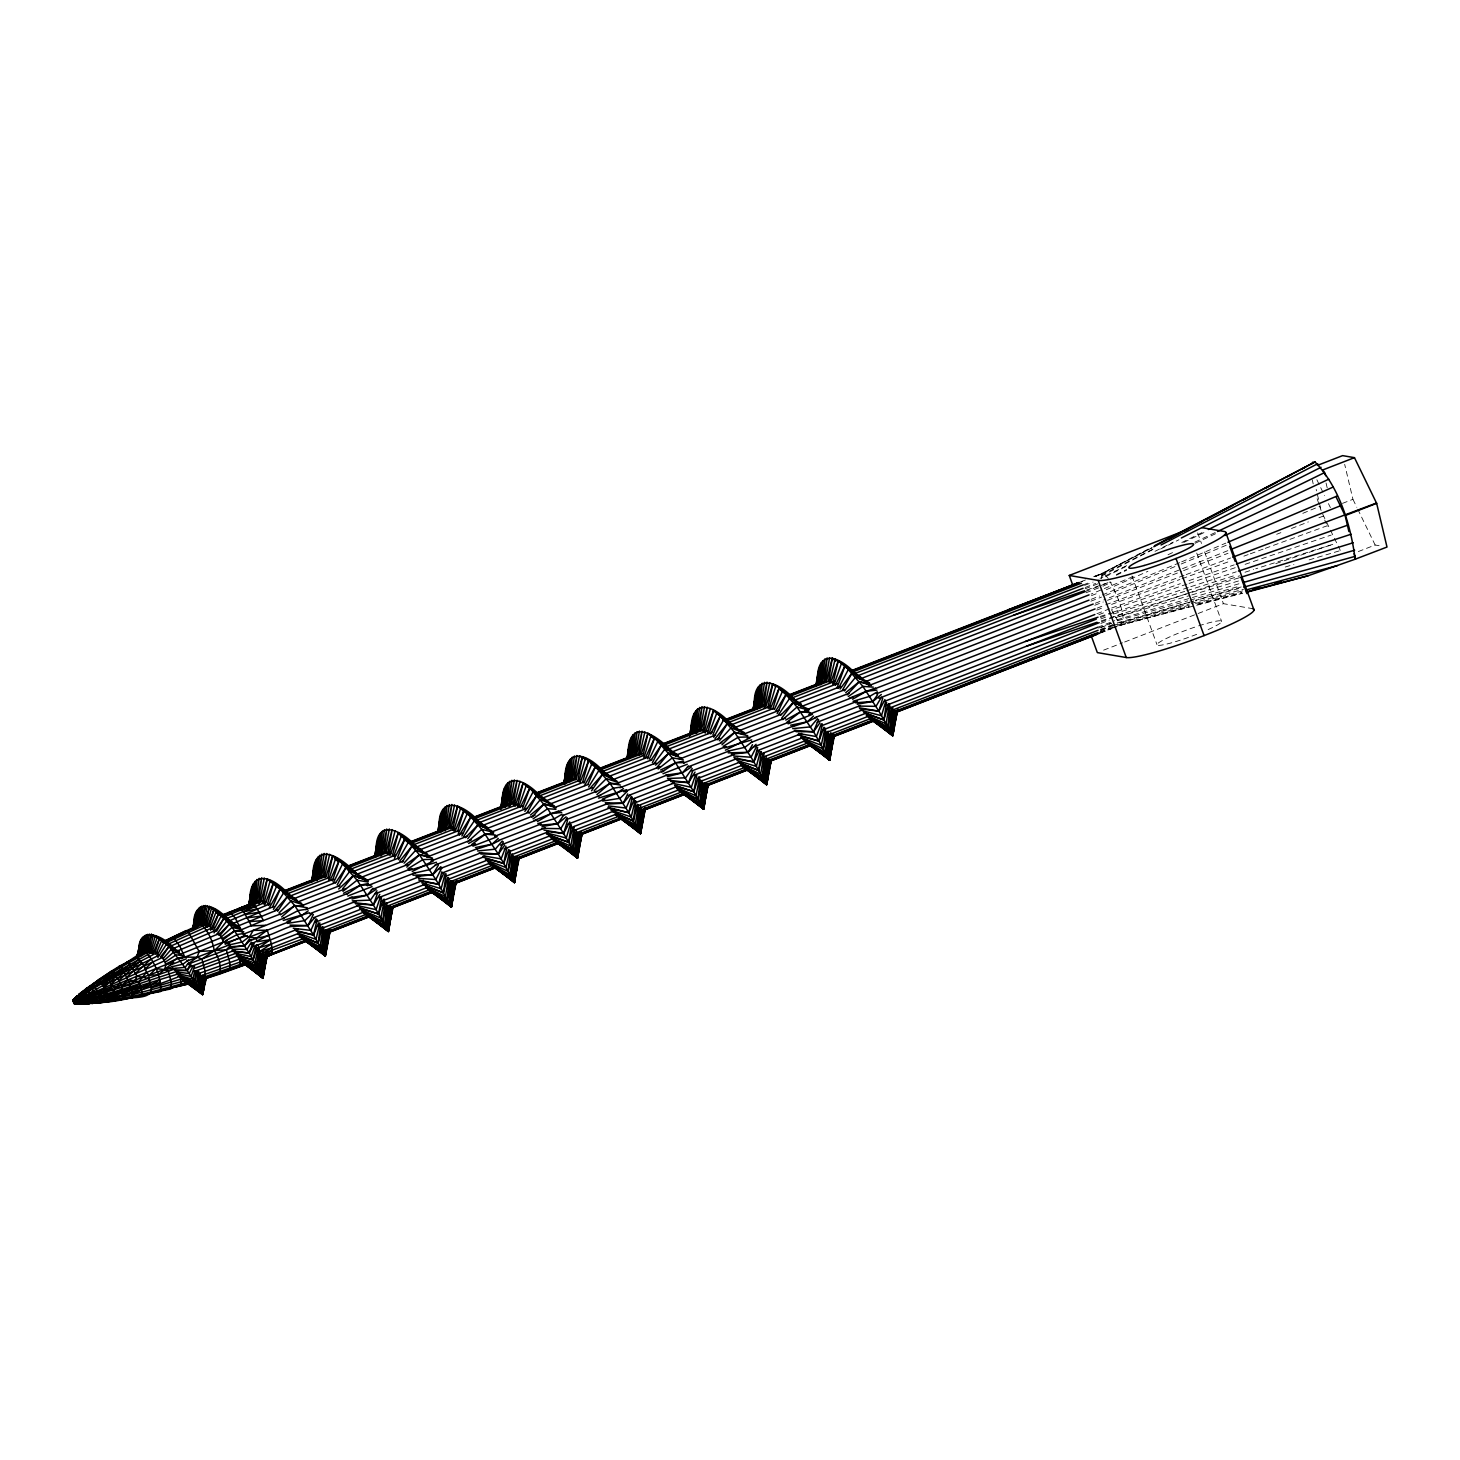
<?xml version="1.0" encoding="UTF-8"?>
<svg xmlns="http://www.w3.org/2000/svg" width="1460" height="1460" viewBox="0 0 1460 1460"><rect width="100%" height="100%" fill="white"/><g stroke="black" fill="none" stroke-linecap="round" stroke-linejoin="round"><path stroke-width="0.75" stroke-dasharray="5 3.75" d="M1101.552 578.78L1102.391 573.269L1150.516 547.847M1152.177 547.737L1095.42 576.682M1108.304 578.507L1103.431 573.233L1094.927 576.481L1103.431 573.233L1151.794 547.792M1153.017 549.124L1098.431 576.591M1101.442 576.098L1153.838 548.996M1126.682 565.659L1100.073 578.361M1155.024 551.314L1173.238 542.08M1105.621 576.718L1125.988 566.462M1160.609 549.015L1178.932 539.762M1116.48 574.51L1126.682 569.51M1181.815 542.5L1204.281 531.513M1116.352 575.24L1126.554 570.258M1183.713 542.445L1206.161 531.513M1168.018 554.745L1174.205 551.825M1194.828 542.153L1215.432 532.462M1102.957 586.19L1111.151 582.376M1195.192 543.248L1217.731 532.736M1133.216 576.517L1091.186 594.056M1106.278 589.749L1147.907 571.334M1179.625 562.684L1101.771 595.205M1181.724 561.79L1225.834 543.12M1101.15 627.563L1111.48 623.256M1105.731 595.424L1179.114 564.856M1181.213 563.998L1227.349 544.781M1302.831 513.336L1319.603 506.346L1321.3 510.982L1316.19 489.41M1100.803 630.464L1111.151 626.249M1113.214 625.391L1193.367 601.045M1227.823 550.657L1103.797 599.951M1081.24 581.646L1085.455 579.967M1093.923 576.627L1103.431 573.233M1107.52 600.315L1181.505 571.426M1183.622 570.605L1228.024 553.267M1276.66 534.287L1280.876 532.644M1291.461 528.502L1308.361 521.913M1318.946 517.771L1323.161 516.128L1326.301 523.866M1093.996 576.536L1102.391 573.269M1083.101 584.967L1089.47 582.485M1084.579 585.369L1093.066 582.065M1085.181 587.486L1095.693 583.398M1085.09 588.781L1097.829 583.836M1084.853 591.738L1110.312 581.865C1116.444 594.968 1124.346 609.331 1122.995 624.114L1113.651 627.909M1085.984 592.778L1098.723 587.851M1091.459 595.607L1097.829 593.143M1091.168 599.312L1099.654 596.027M1342.434 503.39L1352.946 499.32L1344.678 464.371M1090.876 601.192L1101.479 597.085M1095.31 603.236L1101.679 600.772M1094.781 605.261L1103.267 601.976M1097.19 608.127L1103.559 605.644M1105.676 604.823L1184.042 575.368M1096.734 610.097L1103.103 607.634M1096.953 613.711L1109.563 608.82M1111.68 607.999L1180.355 583.671M1098.814 614.715L1105.184 612.251M1100.457 617.525L1106.753 615.08M1108.852 614.277L1188.622 587.394M1100.913 618.93L1107.282 616.467M1101.314 621.869L1122.539 613.638L1189.991 592.906M1100.858 623.42L1109.344 620.135M1097.774 627.252L1114.746 620.664M1116.882 619.825L1238.938 583.781M1098.559 628.074L1111.297 623.128M1100.219 629.479L1115.075 623.712M1117.192 622.891L1193.514 601.064M1100.511 630.209L1115.221 624.497M1100.128 631.76L1114.984 625.993M1117.101 625.172L1193.349 604.057M1099.909 632.362L1110.421 628.274M1112.52 627.453L1189.097 606.247M1099.654 633.184L1116.626 626.595M1118.743 625.756L1189.097 606.849M1100.913 632.855L1111.516 628.749M1103.632 650.156L1122.558 642.82M1124.656 641.998L1223.425 603.673L1252.351 608.601M1358.329 551.552L1375.138 545.018L1379.098 545.693M1077.918 582.996L1084.305 580.551M1186.177 574.583L1230.634 557.976M1111.608 604.385L1179.881 579.492M1182.016 578.707L1231.072 560.822M1243.884 556.15L1248.154 554.581M1250.289 553.814L1263.082 549.142M1265.218 548.358L1327.085 525.801L1328.746 529.487M1188.969 580.66L1234.193 564.856M1086.715 590.004L1110.312 581.865M1186.925 584.128L1111.534 609.769L1117.666 620.646L1122.138 624.625L1194.481 605.809M1189.079 583.398L1236.456 567.265M1245.07 564.345L1331.228 535.035M1101.278 620.847L1107.666 618.675M1109.783 617.963L1122.539 613.638M1186.232 593.855L1115.714 617.653L1189.608 595.589M1188.385 593.125L1239.595 575.824M1275.803 563.596L1333.309 544.178L1255.764 568.798M1100.147 616.503L1110.804 612.945M1112.94 612.233L1121.462 609.367M1190.794 586.683L1236.273 571.809M1113.651 613.985L1184.699 591.391M1186.852 590.716L1236.383 574.966M1244.997 572.229L1253.611 569.473M1192.181 592.231L1240.051 577.521M1191.78 594.95L1239.595 580.66M1285.238 567.027L1293.925 564.436M1309.146 559.892L1339.568 550.803M1241.219 586.938L1195.558 600.407L1241.602 587.76M1117.666 620.646L1187.801 600.808M1190.009 600.188L1240.416 585.934M1119.418 622.854L1189.115 603.984M1191.287 603.381L1243.573 589.22M1195.539 603.473L1243.573 590.643M1197.893 603.929L1241.876 592.358M1196.671 605.243L1242.697 593.271M1197.912 604.531L1241.986 593.015M1352.946 499.32L1356.814 507.259M1357.782 509.248L1375.138 545.018M1316.884 479.774L1324.603 495.688M1328.454 503.627L1330.389 507.605M1322.687 514.157L1325.625 520.198M1326.611 522.205L1329.531 528.246M1330.516 530.254L1333.436 536.294M1334.422 538.302L1340.28 550.383M1197.656 532.882L1201.507 543.485M1204.591 551.953L1223.425 603.673M1196.707 553.03L1221.673 621.577M1131.993 576.006L1156.941 644.553M1317.157 498.718L1319 504.448M1326.045 482.986L1327.596 489.538M1312.284 479.847L1313.179 483.862M1198.66 625.865A34.419 3.778 -20 0 1 1221.399 621.011A34.419 3.778 -20 0 1 1206.416 630.337M1196.689 634.333A34.419 3.778 -20 0 1 1156.922 644.699A34.419 3.778 -20 0 1 1196.634 626.523"/><path stroke-width="1.5" d="M691.201 733.467C689.321 696.822 712.754 703.392 732.19 725.109L716.878 712.9L709.012 733.595M312.878 880.946C310.962 842.11 335.088 851.454 355.601 872.533M628.165 756.9C626.851 718.648 651.671 730.821 670.833 750.184M265.081 957.249L271.012 954.931L272.363 952.997L271.414 943.945L267.29 930.202L253.164 930.385L243.218 934.254C259.187 944.474 276.834 930.184 292.329 925.968M1247.077 592.121L1308.087 575.751L1355.154 559.216C1350.755 524.925 1339.331 487.275 1315.004 461.944L1154.532 545.73M249.843 904.361C248.109 870.251 269.972 872.989 289.5 895.053M565.075 782.012C563.323 747.903 585.205 750.659 604.714 772.723M502.13 803.785C501.382 769.566 525.107 778.362 542.098 798.018L526.385 785.243L518.92 806.486M817.363 681.437C816.596 647.236 840.339 656.033 857.33 675.688L841.617 662.913L834.153 684.156M205.75 976.667L202.666 994.643L187.738 983.639M439.132 827.236C437.836 793.711 464.189 804.259 479.61 822.181M754.345 704.906C753.068 671.363 779.421 681.93 794.842 699.851M200.677 975.481L199.618 990.573L202.356 994.497L205.458 977.032L202.666 994.643L189.453 983.401M376.132 850.724C375.384 816.852 402.559 830.375 416.958 847.439L401.646 835.248L393.798 855.925M111.288 972.889L111.653 971.046L119.611 966.1L122.202 968.29L129.995 984.697L132.13 992.8L131.783 997.764L100.393 1002.746L84.808 1003.641M118.698 968.418L119.081 966.374L128.37 961.501L136.966 976.211L135.105 980.463L129.995 984.697L73.712 1002.235L172.572 966.52M90.776 1002.235C112.803 1004.352 138.025 995.391 160.527 991.541C161.367 977.671 154.796 961.209 145.051 951.263C125.688 955.041 145.763 960.844 146.237 972.506L149.376 975.189L158.209 974.915L164.579 969.531L165.929 964.64L162.699 957.359L103.149 985.409L74.204 1001.688L84.37 997.49L88.166 998.366L88.914 1003.933L76.066 1004.206L73.949 998.968L86.304 988.438L112.11 970.791L121.892 985.299L129.995 984.697L175.948 968.564M98.24 982.397L98.441 979.788L112.11 970.791M128.37 961.501L93.458 983.748L73.055 999.991L98.805 979.587L104.007 987.234L104.426 991.614L99.335 994.844L100.393 1002.746L91.761 1003.403M76.76 996.249L75.172 997.947M78.657 994.607L84.023 990.537L87.399 996.267L85.045 999.334L81.651 998.603L78.767 994.37L111.38 971.758L149.723 949.547M89.151 987.27C90.885 983.858 94.425 993.11 94.572 995.118C95.812 996.359 98.331 1004.754 94.991 1002.454L91.305 1002.929M92.546 986.029L93.02 983.602L99.335 994.844M193.706 926.279C192.483 898.192 214.675 902.955 228.435 920.165M434.496 893.192L451.469 907.116L455.027 883.172L451.469 907.116L431.448 891.969M139.375 955.278C135.032 924.545 161.64 933.633 174.415 948.745M251.832 903.594L253.565 883.738L250.226 905.839M315.98 878.792L317.86 857.257L314.557 878.701M387.74 905.328L385.805 927.392L388.451 931.535L392.649 907.244M441.34 831.78L443.311 809.278L439.898 831.707M451.834 880.891L449.753 904.58L451.176 906.934L454.918 883.099M567.046 781.264L568.798 761.408L565.44 783.509M577.375 832.364L575.404 854.866L577.485 858.188L581.992 833.623M631.213 756.462L633.092 734.909L629.461 758.506M702.972 782.998L701.037 805.062L703.683 809.205L707.881 784.914M756.572 709.432L758.543 686.948L755.13 709.359M767.048 758.543L764.967 782.231L766.701 784.768L770.26 760.824M892.79 707.79L890.636 732.537L892.699 735.84L897.225 711.275M326.182 930.13L324.029 954.183L325.233 956.008L329.522 929.764M377.355 855.396L379.089 835.959L376.132 855.523M505.543 807.052L507.697 782.998L503.955 806.832M513.299 855.907L511.383 877.496L514.486 882.661L518.537 858.334L514.486 882.661L495.104 867.532M641.414 807.8L639.261 831.853L640.466 833.678L644.408 809.606M692.587 733.048L694.321 713.63L691.365 733.175M820.775 684.722L822.929 660.668L819.188 684.503M828.532 733.577L826.615 755.167L829.718 760.332L833.769 736.004M143.226 953.398L144.85 935.55L141.73 953.252M203.999 976.357L202.356 994.497L188.504 982.653M323.737 927.374L321.674 949.84L324.029 954.183L327.66 930.275M503.025 806.267L504.667 788.272L501.729 807.471M638.768 807.289L636.907 827.51L639.261 831.853L642.546 810.117M818.257 683.919L819.899 665.942L816.961 685.142M380.111 855.542L382.356 831.178L378.487 855.213M515.745 857.002L513.5 881.365L493.389 866.985M695.325 733.212L697.588 708.848L693.719 732.883M830.977 734.672L828.733 759.017L808.621 744.655M254.679 904.087L257.051 879.467L253.036 903.649M263.293 952.486L261.139 975.134L263.001 978.364L262.252 975.006M313.389 880.526L315.068 863.024L312.294 880.763M390.057 906.149L387.703 930.768L367.683 916.15M449.041 880.07L447.161 899.761L449.753 904.58L453.001 883.245M569.911 781.757L572.284 757.138L568.269 781.319M628.621 758.196L630.3 740.695L627.526 758.433M705.289 783.819L702.917 808.42L682.915 793.82M764.273 757.74L762.394 777.432L764.967 782.231L768.234 760.915M139.795 955.406L141.328 939.857M195.074 927.209L196.607 911.788L194.436 926.936M439.022 832.529L440.738 815.519L437.562 832.419M444.515 830.357L447.034 805.537L442.836 829.827M574.528 830.485L572.594 849.611L575.404 854.866L578.872 832.674M579.583 832.912L577.065 857.732L557.191 842.913M754.455 708.063L755.97 693.19L753.196 710.527L754.254 706.549M759.747 708.027L762.248 683.207L758.068 707.48M889.98 706.038L887.826 727.262L890.636 732.537L894.104 710.345M894.816 710.564L892.297 735.402L872.423 720.583M197.082 925.877L198.907 908.193L196.005 927.629M203.524 978.328L201.9 994.023L187.482 983.365M260.993 953.617L259.15 971.283L261.139 975.134L264.114 954.968M264.771 955.041L262.417 977.543L244.422 964.129M200.184 973.546L198.56 988.803L199.618 990.573L202.356 975.408M319.284 877.642L321.82 854.045L317.039 880.599M453.695 883.337L451.176 906.934L434.35 893.1M634.516 755.294L637.034 731.697L632.673 756.043M768.927 760.989L766.409 784.586L746.68 769.621M249.55 905.875L251.23 890.454L248.766 905.236M384.911 901.879L382.757 921.698L385.805 927.392L389.273 905.729M564.783 783.545L566.443 768.124L563.998 782.889L565.714 772.303M700.125 779.53L697.989 799.368L701.037 805.062L704.505 783.381M327.916 932.319L325.233 956.008L305.669 940.952M508.938 806.175L511.876 780.315L507.295 804.679M643.148 809.971L640.466 833.678L620.902 818.604M824.407 681.692L827.09 657.986L822.509 682.331M193.76 927.356L194.965 916.734L192.848 930.184M375.494 855.889L376.99 843.132L374.709 856.254L376.37 847.512M514.887 856.381L511.383 877.496L508.098 871.364L510.343 852.239M690.726 733.559L692.222 720.802L689.558 736.114L691.584 725.164M830.101 734.052L826.615 755.167L823.33 749.035L825.575 729.909M137.569 956.574L140.434 941.883L137.769 957.413M383.87 852.804L386.736 829.043L381.498 855.56M389.784 905.656L386.9 929.399L367.373 915.621M503.426 806.887L506.036 785.334M517.606 856.746L514.486 882.661L504.539 874.175M699.084 730.456L701.968 706.695L696.73 733.23M705.016 783.327L702.132 807.052L682.605 793.273M818.64 684.558L821.268 662.986M832.583 736.57L829.718 760.332L810.337 745.202M140.215 955.661L142.368 938.123M195.53 927.337L197.666 909.799M199.454 925.421L201.845 906.058L198.432 925.914M203.433 975.663L201.297 993.183L187.136 982.909M264.552 954.621L261.869 976.539L244.185 963.691M313.845 880.088L316.327 859.83M325.726 930.257L323.007 952.303L304.154 939.857M377.903 855.159L380.585 833.258M439.423 831.963L441.869 812.107M515.325 857.221L512.588 879.741L493.754 866.857M579.328 832.51L576.39 856.618L556.935 842.475M629.077 757.758L631.541 737.501M640.958 807.928L638.221 829.973L619.387 817.527M693.135 732.829L695.818 710.911M754.656 709.615L757.101 689.777M830.831 732.628L827.82 757.393L808.986 744.527M894.56 710.18L891.622 734.289L872.149 720.145M255.171 881.274L252.398 903.503L220.77 916.515M453.64 881.639L450.611 906.076L431.229 891.622M567.63 781.155L570.404 758.945M768.872 759.309L765.825 783.746L746.462 769.292M144.12 951.975L146.31 934.747M194.071 927.027L195.695 914.106M249.788 906.222L252.251 886.804M262.964 951.829L260.227 973.382L243.273 962.596M451.322 880.891L448.603 902.462L429.751 890.472M565.02 783.874L567.484 764.474M766.555 758.561L763.836 780.133L743.103 766.938M320.434 925.695L318.171 943.306L321.674 949.84L325.087 930.148M327.624 932.958L324.777 955.424L305.505 940.715M442.161 829.554L445.026 807.07M501.09 809.114L502.787 795.883L500.47 808.603M635.939 801.157L633.403 820.976L636.907 827.51L640.703 805.628M642.856 810.629L640.009 833.094L620.719 818.385M757.393 707.206L760.258 684.74M816.614 684.576L818.02 673.553L815.702 686.273M258.566 901.641L261.65 877.861L256.595 902.097M266.103 954.493L263.001 978.364L245.59 964.512M573.798 779.293L576.883 755.532L571.827 779.768M316.619 878.883L319.704 855.323M375.548 857.202L377.885 839.263M517.223 858.772L514.121 882.333L494.977 867.404M576.791 832.328L574.145 852.512L553.449 839.883M631.851 756.536L634.936 732.975M691.073 732.628L693.117 716.933M832.437 736.442L829.353 760.003L810.209 745.074M892.315 707.753L889.377 730.183L868.663 717.553M195.95 971.174L194.49 982.033L198.56 988.803L183.066 980.061M197.666 926.352L200.294 906.934M258.894 948.343L256.467 966.155L259.15 971.283L262.417 951.847M265.72 956.574L262.782 978.163L245.499 964.421M387.101 905.182L384.418 924.819L363.759 912.792M501.51 807.088L503.59 791.813M506.419 805.062L509.649 781.319M702.333 782.852L699.65 802.489L678.991 790.444M816.724 684.74L818.823 669.483M821.652 682.733L824.882 658.989M448.512 828.203L451.815 804.478L446.523 828.568M581.226 832.072L577.612 857.969L558.669 842.858L577.485 858.188L581.171 832.145M763.744 705.873L767.048 682.13L761.755 706.239M311.929 881.621L313.425 871.054L311.29 882.041M380.713 855.815L384.418 829.773M446.121 873.846L443.42 892.845L447.161 899.761L450.647 880.69M696.256 731.296L699.65 707.443M761.353 751.517L758.652 770.515L762.394 777.432L766.263 756.225M79.296 1003.604C82.162 1006.013 77.581 998.202 81.651 998.603M311.965 881.584L314.101 866.784M512.624 855.651L509.887 874.704L489.994 863.699M629.333 744.454L627.198 759.255L628.639 748.724L626.942 757.503M828.148 731.205L825.119 752.356L805.208 741.351M202.867 976.247L200.531 992.034L187.738 982.981M140.671 956.026L143.536 936.681M255.664 902.28L259.223 878.336M265.738 955.059L262.417 977.543L245.335 964.147M570.896 779.95L574.455 755.988M137.276 958.052L138.572 949.456M323.262 877.168L326.803 853.516L321.237 877.442M638.495 754.82L642.035 731.186L636.469 755.094M770.278 760.642L766.701 784.768L758.214 777.815M391.098 908.339L387.703 930.768L368.997 916.095M517.168 857.038L513.5 881.365L495.433 867.568M706.677 783.764L702.917 808.42L684.229 793.765M832.401 734.708L828.733 759.017L810.665 745.22M137.386 957.669L139.065 946.701M193.048 928.432L194.381 919.654M199.363 973.637L197.356 986.778L183.486 979.532M260.574 951.336L257.891 968.856L240.06 959.548M323.08 927.1L320.068 946.828L300.249 936.481M438.201 830.466L439.88 819.498M581.043 831.999L577.065 857.732L558.468 842.767M638.312 804.77L635.301 824.498L615.481 814.133M753.105 710.327L755.112 697.168M895.929 711.805L892.297 735.402L873.682 720.437M192.975 929.199L193.979 922.848L192.72 929.144M445.19 830.831L449.297 804.661M760.769 706.311L764.529 682.331M770.15 760.751L766.409 784.586L751.261 772.158M571.389 824.845L568.633 842.311L572.594 849.611L576.426 829.846M753.178 710.381L754.546 701.639L752.794 710.089M886.621 702.515L883.866 719.981L887.826 727.262L891.659 707.516M137.55 957.468L139.686 944.164M202.32 924.8L205.404 905.474L201.243 925.129M329.467 929.801L325.233 956.008L308.534 942.01M513.263 803.839L517.059 780.333L511.201 804.022M644.389 809.314L640.466 833.678L625.428 821.086L640.666 833.587L645.284 807.964L643.148 816.523M828.495 681.51L832.291 658.004L835.631 660.705M248.748 905.2L250.481 894.633M448.567 877.515L445.428 896.549L425.718 886.877M764.146 753.068L760.66 774.202L740.95 764.547M144.996 951.701L147.88 934.272M200.312 925.184L203.561 905.565M205.714 976.995L202.831 994.424L194.527 987.453M266.651 956.355L263.001 978.364L246.412 964.312L263.037 978.145M320.214 877.405L324.193 853.443M635.447 755.076L639.407 731.095M148.446 951.993L151.402 934.29L154.942 937.065M833.733 736.15L829.718 760.332L821.433 753.25M266.596 956.081L262.928 977.525L250.645 967.451M205.477 977.379L202.867 993.84M387.794 854.301L392.12 829.59L385.951 853.005M518.318 858.808L514.796 879.029L519.468 857.038M703.027 731.953L707.333 707.26L701.183 730.675M833.952 734.234L830.028 756.7L834.682 734.708M392.649 907.007L388.451 931.535L371.023 917.774M509.759 806.066L514.34 779.987M707.881 784.659L703.683 809.205L684.521 794.058M825.375 681.564L829.572 657.657M249.295 903.448L250.025 899.287L248.565 905.839M381.516 897.444L378.578 914.051L382.757 921.698L386.699 902.663M564.527 781.1L565.257 776.957L563.797 783.509M574.255 826.506L570.75 846.18L549.216 836.343M696.748 775.114L693.81 791.721L697.989 799.368L701.932 780.333M889.487 704.158L885.983 723.85L866.4 714.907M128.243 997.728L121.837 998.95C126.144 999.224 121.946 990.336 121.49 987.562L121.892 985.299L128.17 979.769L171.532 962.414M384.856 852.768L389.309 828.988M572.74 853.68L577.612 857.969L581.555 835.43M700.088 730.438L704.541 706.64M897.188 710.929L892.845 735.621L873.901 720.528M262.581 903.43L267.198 878.957L280.977 890.107M392.375 907.353L388.451 930.914L383.232 926.498M434.514 892.972L451.505 906.623L456.505 880.052M577.813 781.082L582.43 756.627L585.88 759.401M707.607 785.024L703.665 808.566L700.198 805.628M771.318 759.93L766.737 784.294L758.233 777.468M384.473 899.232L380.804 918.084L362.135 910.219M500.652 808.84L502.277 800.445M699.705 776.902L696.037 795.755L675.286 787.013M815.885 686.492L817.509 678.115M320.379 951.737L325.434 955.935L330.179 930.86M637.235 830.12L640.593 832.839L645.411 808.511M259.168 903.868L264.315 878.08M267.308 955.625L262.928 977.525L256.212 971.575M375.165 856.618L376.023 852.33L375.001 856.509M451.742 903.302L456.013 881.822M506.711 848.388L503.7 863.408L508.098 871.364L512.004 853.881M574.839 779.385L579.547 755.751L582.923 758.634M690.379 734.289L691.255 730L690.233 734.179M758.251 776.72L766.737 784.294L771.245 759.474M822.363 723.904L818.932 741.059L823.33 749.035L827.236 731.551M452.618 830.265L457.546 806.084L471.087 817.016M578.963 846.709L581.646 833.514M767.851 707.936L772.778 683.755L776.173 686.492M894.195 724.361L896.878 711.184M145.945 951.61L149.577 934.108M256.303 944.784L253.127 960.005L256.467 966.155L259.606 951.5L258.091 944.857L297.986 928.962M203.323 924.947L207.393 905.766M262.654 976.466L267.198 955.168M449.589 828.386L454.571 804.953M764.365 708.191L769.803 682.605M205.294 926.206L209.51 906.441L219.547 914.635M198.779 971.393L195.987 984.514L181.825 977.835M258.11 948.033L254.879 963.198L236.374 956.081M312.093 880.125L313.024 875.799M509.741 850.267L506.036 867.587L485.468 859.684M627.326 757.795L628.256 753.47M824.973 727.938L821.268 745.257L800.701 737.355M194.727 970.845L192.866 979.35L194.49 982.033L197.647 971.228M149.468 952.267L153.318 934.802M327.916 877.332L332.697 855.651L350.363 869.85M393.014 907.7L388.196 929.6L387.721 927.648M455.666 881.949L451.834 899.287L456.213 882.077M643.148 755.002L647.93 733.322L654.992 738.997M708.246 785.37L703.428 807.27L702.953 805.299M767.066 776.957L770.898 759.601M324.375 877.46L329.65 854.264M317.112 919.471L313.571 935.039L318.171 943.306L322.222 926.589M514.504 877.46L518.829 858.498L516.384 866.729M639.608 755.112L644.882 731.916M632.344 797.142L628.804 812.709L633.403 820.976L637.454 804.259M830.211 753.013L834.061 736.15M263.767 968.491L266.779 955.479M577.667 853.333L582.23 833.751M894.433 724.47L897.973 709.25M319.904 922.902L315.999 939.364L297.657 933.031M635.118 800.573L631.231 817.016L610.864 809.99M327.624 938.835L329.668 930.312M643.367 814.37L644.9 807.982M517.497 806.449L523.1 782.998L540.437 796.813M832.729 684.12L838.332 660.65L850.468 670.341M389.346 921.023L392.576 907.81M514.066 805.591L519.979 781.337M704.578 798.693L707.79 785.48M829.298 683.243L835.211 659.008L838.624 661.928M206.535 977.653L202.776 992.909L202.246 989.971M767.175 776.976L771.446 759.747M826.433 681.692L832.291 658.004L835.631 661.07M263.329 970.772L267.107 955.935M146.949 951.719L151.402 934.29M392.338 855.779L398.306 832.747L415.297 846.161M707.571 733.449L713.538 710.418L730.511 723.832M202.557 991.614L206.407 976.868M388.871 854.739L395.113 830.868M441.869 871.803L438.62 884.286L443.42 892.845L447.435 877.734M580.606 838.077L581.737 833.733M704.085 732.409L710.345 708.52M757.649 747.374L753.853 761.956L758.652 770.515L763.233 753.25M895.838 715.747L897.535 709.231M327.934 938.871L330.161 930.348L325.361 955.168L320.342 951.117M445.081 873.883L441.139 888.739L421.721 882.826M760.295 751.553L756.371 766.409L736.935 760.477M137.094 956.555L138.207 952.413M204.382 925.275L209.51 906.441L212.777 909.379M86.158 990.227L86.56 988.292L90.721 994.917L88.166 998.366M150.544 952.705L155.344 935.623L160.253 939.784M206.334 926.698L211.755 907.481L219.931 914.416M260.72 902.061L267.198 878.957M263.676 903.959L270.282 880.471L286.653 894.323M267.399 904.397L273.531 882.625L291.197 896.422M264.735 962.468L265.939 958.198M575.952 779.731L582.43 756.627L585.661 759.583M578.908 781.629L585.515 758.142L601.885 771.993M582.631 782.067L588.763 760.277L606.429 774.074M831.616 744.381L833.97 735.986M209.017 926.333L214.091 908.905L224.584 917.208M572.831 827.984L568.633 842.311L549.854 835.595M888.647 703.592L883.866 719.981L865.087 713.265M570.404 824.097L566.261 838.058L568.633 842.311L546.46 834.007M885.636 701.749L881.493 715.728L883.866 719.981L863.699 712.425M450.738 828.824L457.546 806.084M706.019 790.298L707.863 784.093M765.971 706.494L772.778 683.755L775.935 686.638M567.502 820.575L563.633 833.496L566.261 838.058L547.044 833.021M882.734 698.245L878.865 711.148L881.493 715.728L862.276 710.692M327.679 936.353L329.577 930.075M453.731 830.886L460.703 807.855L470.959 816.45M768.964 708.556L775.935 685.525L787.889 695.544M457.509 831.525L464.024 810.227L481.344 823.622M772.741 709.177L779.239 687.897L796.558 701.293M133.992 996.578L130.378 997.326L131.181 997.819C148.318 997.089 156.165 994.57 148.391 978.364L149.376 975.189L155.892 968.637L164.579 969.531L173.411 968.436M325.817 877.15L332.697 855.651L337.643 860.141M641.049 754.82L647.93 733.322L654.518 739.308M257.106 947.577L253.127 960.005L236.502 955.059M155.034 952.449L159.669 938.178L174.616 948.927M383.359 899.287L378.578 914.051L360.018 908.23M698.592 776.957L693.81 791.721L675.25 785.881M328.573 880.216L335.928 857.677L350.947 870.087M643.805 757.868L651.142 735.329L666.18 747.757L654.518 737.939L645.32 758.087M332.405 881.019L339.286 860.269L352.626 871.419M647.638 758.689L654.518 737.939L672.33 757.831L693.81 791.721L674.611 785.243M194.545 966.246L191.096 976.503L192.866 979.35L178.266 975.024M254.66 946.354L251.23 956.628L253.127 960.005L236.374 954.785M380.239 897.352L376.096 909.671L378.578 914.051L359.379 907.572M695.471 775.005L691.328 787.323L672.366 783.217M203.816 979.094L219.529 974.112C221.719 966.593 218.617 956.975 214.255 950.697C212.704 941.189 208.287 930.111 200.367 924.235L162.535 942.047L186.114 930.604L188.504 932.119L199.107 951.5L197.155 957.231L187.5 964.366L232.304 947.558M515.179 806.175L523.1 782.998L527.936 787.323M831.123 681.729L838.332 660.65L846.38 667.877M377.538 893.064L373.377 904.999L376.096 909.671L357.134 905.547M692.77 770.716L688.609 782.651L670.742 781.502M151.657 953.307L157.461 936.754L165.491 943.762M252.799 942.959L249.185 953.088L251.23 956.628L234.366 952.96M207.448 927.374L214.091 908.905L233.509 923.906M522.534 808.22L529.798 788.072L545.73 799.715M837.036 687.897L845.03 665.742L860.944 677.385M508.719 849.538L503.7 863.408L486.162 858.681M823.951 727.208L818.932 741.059L801.394 736.351M389.984 855.414L398.306 832.747L408.399 841.708M705.216 733.084L713.538 710.418L728.668 723.85M238.108 910L239.404 908.248L255.518 901.933M184.891 932.246L186.114 930.604M210.222 927.228L216.518 910.675L224.347 916.989M505.999 846.18L501.127 858.9L503.7 863.408L482.585 857.093M821.232 723.832L816.359 736.552L818.932 741.059L797.817 734.763M126.71 962.414L136.09 956.282M104.518 976.156C108.076 974.313 110.34 983.602 112.055 986.266L121.49 987.562M397.74 857.038L405.113 838.277L421.812 850.14M712.973 734.708L720.327 715.947L735.183 726.496M264.826 904.707L273.531 882.625L286.635 894.067M580.058 782.377L588.763 760.277L603.509 773.161M212.302 929.472L219.018 912.774L233.673 923.341M318.535 922.83L313.571 935.039L296.271 931.206M634.589 798.456L628.804 812.709L609.331 808.384M503.335 841.818L498.316 854.136L501.127 858.9L483.223 855.852M818.567 719.488L813.548 731.788L816.359 736.552L798.456 733.504M268.676 905.419L276.925 885.326L294.756 905.601L313.571 935.039L294.756 930.184M583.909 783.089L592.158 762.996L609.988 783.272L628.804 812.709L607.908 807.307M155.928 954.311L161.914 939.893L165.473 943.032L206.681 924.162M455.21 830.995L464.024 810.227L477.748 821.98M770.442 708.666L779.239 687.897L787.834 695.234M272.673 906.697L280.429 888.574L296.672 899.707M587.905 784.367L595.644 766.245L611.904 777.359M152.825 954.055L159.669 938.178L168.082 945.715M316.053 918.687L310.889 930.421L293.259 928.268M631.286 796.339L626.121 808.073L608.491 805.938M458.221 833.915L467.455 813.165L481.764 829.335L498.316 854.136L504.631 845.176M774.384 709.505L782.688 690.836L796.996 707.005L813.548 731.788L819.863 722.846M190.53 963.162L187.245 970.48L191.096 976.503L176.35 973.309M330.088 880.417L339.286 860.269L357.098 880.179L373.377 904.999L379.782 894.414M443.84 872.952L438.62 884.286L421.575 881.365M759.072 750.623L753.853 761.956L734.672 758.652M461.926 835.996L470.978 816.596L488.096 827.82M777.158 713.666L786.21 694.267L801.43 704.249M75.245 1001.761L74.204 998.822L73.109 999.954L76.978 995.957L79.844 1000.246L82.234 1000.173L84.37 997.49L128.17 979.769L138.974 981.631C139.539 984.989 144.631 995.793 139.412 995.465M313.371 914.416L308.005 925.567L290.814 926.48M333.099 883.446L342.772 863.426L355.546 872.697M627.709 793.93L623.237 803.237L606.046 804.15M649.298 759.109L657.986 741.078L670.779 750.367M210.532 930.202L219.018 912.774L232.14 927.319L249.185 953.088L254.149 943.634M520.198 807.544L529.798 788.072L547.646 808.712L563.633 833.496L569.729 821.907M835.43 685.214L845.03 665.742L862.878 686.364L878.865 711.148L884.961 699.559M193.121 965.735L189.216 973.528L176.477 971.94M441.997 867.495L435.846 879.559L438.62 884.286L418.71 879.978M756.207 747.173L751.079 757.229L753.853 761.956L733.942 757.649M337.169 884.997L346.312 867.039L366.624 879.686M652.401 762.667L661.544 744.709L678.17 755.057M157.169 955.369L164.232 941.883L201.462 924.618M213.507 930.586L221.591 915.164L260.811 900.236M524.231 808.749L533.32 791.411L545.712 800.043M838.442 688.353L848.552 669.082L860.944 677.695M394.419 858.316L405.113 838.277L419.44 854.757L435.846 879.559L418.491 878.354M710.71 733.978L720.327 715.947L734.672 732.409L751.079 757.229L733.723 756.024M527.297 812.38L536.897 795.207L552.519 804.369M842.529 690.051L852.129 672.877L869.704 683.17M216.591 931.261L224.201 917.865L237.688 925.932M398.489 859.63L408.654 841.818L421.757 850.468M713.721 737.3L723.886 719.47L736.971 728.139M438.347 865.123L432.872 874.649L416.063 876.62M752.484 744.691L748.104 752.32L731.277 754.273M269.297 907.846L280.429 888.574L291.179 896.622M584.529 785.498L595.644 766.245L608.199 775.643M251.357 942.156L247.014 949.438L232.085 949.201M567.283 817.764L560.786 828.678L541.587 828.386M881.42 697.241L876 706.348L858.936 706.074M695.015 772.084L688.609 782.651L669.227 780.224M402.212 862.148L412.249 845.778L427.378 854.009M717.444 739.8L727.463 723.448L744.49 732.701M273.385 909.324L283.988 892.279L296.654 900.163M588.617 786.976L599.22 769.949L611.886 777.815M459.407 835.065L470.978 816.596L483.096 825.228M775.789 710.874L786.21 694.267L798.328 702.899L840.759 686.474M112.055 986.266L106.105 992.654C106.781 994.497 109.792 1003.896 105.704 1000.83M157.844 957.45L166.586 944.091L163.246 941.645M161.695 957.45L168.958 946.536L166.586 944.091L174.142 949.128M277.582 911.259L287.584 896.404L301.691 903.411M591.555 790.791L602.816 774.074L616.905 781.082M214.054 932.849L224.201 917.865M463.532 836.689L474.573 820.483L488.042 828.24M778.764 714.36L789.787 698.154L801.339 704.797M335.49 882.898L346.312 867.039L357.335 874.412M650.722 760.55L661.544 744.709L672.567 752.082M563.56 815.3L557.72 823.714L542.025 826.597M877.624 694.65L872.952 701.384L857.257 704.267M240.188 909.087L252.306 903.539L257.179 908.813L263.384 920.567L280.375 913.978M1311.591 463.97L1312.941 462.035M249.55 938.798L244.732 945.715L229.895 947.631M376.99 890.819L370.438 900.108L352.298 900.856M692.222 768.471L685.671 777.779L667.53 778.508M150.855 950.533C124.337 965.608 96.05 979.532 73.438 1000.228L107.273 977.068L154.085 951.135M204.728 979.04L205.185 971.429L201.9 959.038L197.155 957.231L184.836 957.121L181.004 958.654M74.533 999.151L73.584 1000.447L108.168 978.401L157.498 952.358M191.278 965.042L187.245 970.48L176.55 970.316M467.748 838.77L478.168 824.754L487.95 829.006M781.666 718.192L793.4 702.424L803.164 706.677M524.852 811.358L536.897 795.207L547.5 801.795M840.084 689.01L852.129 672.877L862.732 679.466M216.646 934.455L226.829 920.804L237.98 926.662M338.446 886.439L349.925 871.091L366.624 879.869M653.678 764.109L665.139 748.761L678.133 755.587M188.869 962.432L185.164 967.341L172.353 968.564M146.237 972.506L138.974 981.631M74.004 998.822L73.109 999.954L74.35 998.95M74.734 999.443L75.537 997.49L73.055 999.991L73.949 998.968M399.766 861.053L412.249 845.778L423.564 852.202M714.998 738.723L727.463 723.448L736.917 728.795M160.454 956.921L168.958 946.536L179.288 951.281M342.68 888.647L353.521 875.489L366.332 880.07M529.104 813.256L540.492 799.405L554.398 805.938M656.544 767.96L668.753 753.159L677.294 756.207M844.336 690.927L855.724 677.075L869.631 683.59M113.059 999.553C117.731 1003.057 114.281 992.326 113.515 990.227L119.848 983.109M219.858 935.586L229.494 923.961L239.768 928.104M314.648 917.592L308.005 925.567L290.011 925.111M629.88 795.262L623.237 803.237L605.243 802.763M76.194 998.275L76.723 999.242L73.894 1001.012L75.956 997.928M502.24 840.996L495.305 849.191L477.511 850.961M817.472 718.667L810.537 726.861L792.743 728.631M373.121 888.3L367.318 895.108L351.988 898.995M688.353 765.971L682.55 772.778L667.22 776.665M73.931 999.169L73 1000.246L76.76 997.016M162.972 958.855L171.349 949.164L179.471 952.23M159.085 955.096C130.561 969.805 99.7 981.996 74.058 1001.341L164.341 960.899M274.681 910.784L287.584 896.404L298.46 901.897M589.913 788.455L602.816 774.074L613.693 779.567M404.037 863.115L415.845 850.121L429.222 855.542M719.269 740.767L731.077 727.773L744.454 733.212M163.921 942.266L173.393 937.466L179.525 945.752L184.836 957.121L199.107 951.5L226.391 949.803L230.388 945.423M531.896 817.235L544.106 803.931L554.307 806.686M847.11 694.905L859.319 681.601L869.521 684.357M218.452 935.112L229.494 923.961L237.451 927.264M465.393 837.639L478.168 824.754L491.783 830.813M780.625 715.309L793.4 702.424L808.968 709.341M440.847 866.656L432.872 874.649L412.979 875.197M756.079 744.326L748.104 752.32L728.212 752.867M250.992 939.51L244.732 945.715L229.676 946.81M278.97 912.974L291.197 900.875L303.589 905.036M594.202 790.645L606.429 778.545L618.821 782.706M406.774 867.094L419.44 854.757L429.167 856.436M722.006 744.746L734.672 732.409L744.381 734.088M312.239 913.522L304.903 920.585L287.474 923.395M627.453 791.174L620.135 798.255L602.706 801.065M227.413 940.404L223.471 941.937L214.255 950.697L201.9 959.038M498.298 838.405L492.111 844.154L477.164 849.045M813.53 716.075L807.343 721.824L792.379 726.715M151.293 958.764L135.689 973.181M141.93 963.29L126.983 976.995M144.832 969.221L152.844 961.793M140.507 960.862L118.789 980.609M338.684 888.976L353.521 875.489L368.121 881.146M655.558 765.149L668.753 753.159L681.254 757.995M102.273 983.73L114.464 972.78M101.433 982.306L107.273 977.068M103.149 985.409L122.202 968.29M164.268 960.37L173.74 951.957L179.689 953.49M221.081 937.119L232.14 927.319L242.05 929.874M467.547 841.945L481.764 829.335L493.662 832.401M782.779 719.597L796.996 707.005L808.895 710.053M130.451 963.655L104.007 987.234M111.106 984.04L139.174 958.91M281.652 916.953L294.756 905.601L303.406 906.149M596.885 794.605L609.988 783.272L618.639 783.819M75.281 998.768L73.055 1000.721L75.409 999.297M74.113 1000.228L73.128 1001.031L75.555 999.863M566.097 816.852L557.72 823.714L540.364 825.155M881.329 694.522L872.952 701.384L855.578 702.826M530.491 815.008L544.106 803.931L556.15 807.818M845.723 692.661L859.319 681.601L871.383 685.488M173.74 962.158L164.579 969.531L168.375 971.283L171.276 982.215L170.857 988.931L145.106 994.187M342.954 891.312L357.098 880.179L367.957 882.023M658.186 768.982L672.33 757.831L683.17 759.674M79.26 999.589C74.551 999.516 77.928 1004.918 74.588 1003.987L82.928 1004.133L82.234 1000.173M188.395 960.023L182.993 964.184L172.335 966.611M249.569 936.408L242.36 941.955L227.431 945.332M436.923 864.083L429.714 869.631L412.669 873.5M752.155 741.753L744.947 747.301L727.883 751.17M222.76 940.021L234.768 930.841L241.374 931.115M471.762 844.482L485.304 834.153L493.517 833.66M786.995 722.152L800.536 711.805L808.749 711.33M87.399 996.267L91.597 997.308L94.572 995.118L90.721 994.917M250.135 940.678L256.12 938.378L267.29 930.202L290.649 921.132M405.405 864.886L419.44 854.757L432.488 858.042M720.638 742.556L734.672 732.409L747.721 735.694M308.224 910.839L301.654 915.548L287.091 921.442M623.457 788.51L616.886 793.2L602.323 799.113M74.934 999.79L76.449 998.731M533.064 818.841L547.646 808.712L555.95 809.314M848.296 696.493L862.878 686.364L873.262 687.131M74.241 1000.684L73.219 1001.359L75.756 1000.465M165.546 961.939L176.112 954.895L182.865 955.46M92.473 985.007L98.148 981.211M346.622 894.378L360.62 885.052L368.394 883.519M661.855 772.03L675.852 762.722L683.627 761.189M376.096 889.377L367.318 895.108L350.272 897.517M691.328 767.048L682.55 772.778L665.505 775.187M304.282 938.378L260.026 954.584L259.606 951.5L271.414 943.945L299.008 933.232M280.338 914.799L294.756 905.601L307.312 907.773M595.57 792.47L609.988 783.272L620.445 785.078M222.285 938.743L234.768 930.841L243.82 931.754M106.142 976.101L109.573 973.966M407.942 868.7L422.962 859.593L432.872 859.265M723.174 746.37L738.194 737.264L748.104 736.935M76.723 999.242L77.909 1002.363L74.697 1003.348C111.234 1000.356 146.566 989.46 180.2 976.12L179.543 973.528L122.585 991.176L76.084 1002.655L122.074 989.405L178.759 970.772M562.1 814.187L554.508 818.677L537.827 823.604M877.332 691.858L869.722 696.347L853.06 701.274M220.788 915.803L230.607 912.555L235.443 918.395L242.579 932.758M166.969 964.512L178.467 957.924L182.92 957.176M537.371 821.542L551.132 813.64L558.505 811.067M852.603 699.212L866.364 691.31L875.562 688.08M139.686 983.858L107.766 999.68L74.734 1003.768L80.373 1003.951M260.026 954.584L272.126 947.668L301.837 936.134M159.761 979.989L132.367 994.698L107.766 999.68M268.969 935.039L251.193 943.981M468.642 843.424L485.304 834.153L495.36 835.01M785.717 720.054L800.536 711.805L810.592 712.681M130.633 986.741L107.602 998.33M149.832 983.109L123.625 996.578M74.387 1001.159L73.347 1001.724C76.632 999.808 77.946 1004.261 73.767 1002.783L76.486 1002.29M245.243 935.312L225.187 944.273M122.074 989.405L100.612 999.735M140.306 986.011L115.413 998.239M1168.31 539.251L1180.428 532.882M1184.461 530.765L1202.62 521.22M1206.653 519.103L1232.897 505.324M1242.971 500.014L1255.089 493.662M1265.181 488.352L1277.281 481.983M1287.373 476.69L1291.407 474.573M1301.499 469.262L1305.532 467.145M1153.802 546.733L1315.004 461.944M225.771 940.532L237.359 934.473L243.984 933.469M282.82 918.577L298.26 910.511L307.093 909.16M433.365 860.944L412.231 871.492M598.053 796.247L613.492 788.181L622.325 786.83M750.33 737.702L725.438 750.148M1161.047 544.963L1317.741 463.714M114.044 991.851L100.338 998.384L76.157 1002.965M261.833 956.099L272.436 950.734M1181.341 537.992L1321.026 467.273M499.484 840.486L492.111 844.154L475.412 847.548M816.56 717.225L807.343 721.824L790.645 725.2M1208.369 529.505L1324.749 472.511M166.805 963.582L178.467 957.924L185.037 957.048M227.559 921.534L269.936 903.868M343.501 893.246L360.62 885.052L371.625 884.942M660.632 770.004L675.852 762.722L684.649 762.631M166.896 944.748L210.185 925.275M225.752 918.887L265.939 902.079M233.418 923.267L274.06 906.404M173.138 937.758L182.92 933.177M1217.494 531.495L1328.783 479.19M168.466 947.084L213.89 927.1M222.157 917.72L262.161 901.13M235.388 927.1L278.276 909.543M263.366 957.048L306.308 939.82M173.904 948.288L215.788 930.348M1224.776 535.546L1332.962 487.129M190.986 929.545L197.082 926.826M472.912 846.143L497.185 836.726M788.144 723.813L812.399 714.396M177.554 950.861L219.657 933.341L223.471 941.937L229.658 943.47M372.026 886.621L347.772 896.038M687.258 764.292L662.986 773.709M1227.933 542.226L1337.159 495.998M179.306 954.639L221.61 937.521M284.517 917.902L253.164 930.385L249.441 937.119L267.29 930.202M1028.424 660.048L1034.629 657.511M1042.915 654.135L1049.101 651.598M228.672 912.628L251.284 903.576M534.232 820.483L551.132 813.64L561.68 812.435M849.464 698.135L866.364 691.31L876.913 690.087M264.588 957.359L305.834 941.244M74.569 1001.651L73.474 1002.071L76.23 1001.706M1232.021 548.996L1341.211 505.489M1079.122 582.485L1007.163 610.937L1076.495 584.018M186.351 958.818L170.145 965.115M199.107 951.5L223.471 941.937M241.32 929.764L263.384 920.567L249.295 921.643L243.583 911.825L239.404 908.248M1317.394 465.411L1342.616 455.63L1354.46 457.655L1376.652 503.353L1387 547.044L1355.154 559.216M1354.46 457.655L1322.942 469.883L1325.808 475.796M1073.155 586.172L1069.249 575.459L1186.943 529.779M283.149 891.202L319.284 877.186M346.914 866.473L380.914 853.279M408.545 842.548L444.661 828.532M472.292 817.801L508.427 803.785M536.039 793.072L572.174 779.038M599.805 768.325L633.804 755.13M661.435 744.399L697.552 730.383M723.065 720.492L763.434 704.815M786.812 695.745L822.947 681.729M850.559 670.998L1077.17 583.069M284.189 891.166L322.441 876.328M345.819 867.258L386.207 851.582M409.566 842.511L449.954 826.834M473.332 817.764L513.701 802.106M534.962 793.857L575.331 778.18M598.709 769.11L636.962 754.254M662.475 744.363L700.727 729.525M724.087 720.455L764.474 704.779M787.852 695.708L826.105 680.853M851.6 670.961L1078.21 583.014L1007.82 609.97L1008.86 609.933M284.609 891.348L316.491 878.975M348.356 866.62L380.239 854.246M412.121 841.872L441.869 830.32M473.752 817.947L505.616 805.573M537.499 793.2L565.13 782.487M601.246 768.471L631.012 756.919M665.012 743.724L694.759 732.172M724.507 720.638L756.389 708.264M788.272 695.891L820.137 683.517M852.019 671.144L1005.028 611.758M283.386 892.899L325.835 876.42M347.06 868.189L389.51 851.709M410.753 843.478L453.202 826.999M474.427 818.768L514.741 803.11M535.966 794.879L576.298 779.22M599.64 770.168L642.09 753.688M663.314 745.458L703.647 729.799M726.989 720.747L765.204 705.91M788.546 696.858L830.995 680.378M852.22 672.148L1081.458 583.179M287.164 893.848L329.613 877.369M350.838 869.138L391.171 853.498M414.512 844.428L454.845 828.769M476.07 820.538L518.519 804.058M537.608 796.649L580.058 780.188M601.283 771.938L643.732 755.459M664.957 747.228L707.406 730.748M728.631 722.517L771.081 706.038M790.188 698.628L834.755 681.327M853.863 673.918L1083.101 584.967M289.062 896.44L333.683 879.121M352.809 871.711L395.313 855.213M414.439 847.786L459.079 830.466M478.205 823.038L522.826 805.719M541.952 798.31L584.456 781.812M605.717 773.563L648.203 757.065M667.33 749.637L711.969 732.318M731.095 724.908L773.599 708.41M794.842 700.161L837.346 683.663M858.608 675.414L1083.083 588.289M293.168 898.977L335.618 882.515M356.842 874.266L399.292 857.805M420.516 849.556L462.966 833.094M482.055 825.667L526.64 808.384M545.73 800.956L588.179 784.495M609.404 776.245L651.853 759.784M670.961 752.356L715.528 735.073M734.635 727.646L779.202 710.363M859.867 679.046L1084.853 591.738M297.384 902.116L339.833 885.654M358.923 878.245L403.507 860.944M422.597 853.534L467.182 836.233M486.271 828.805L528.721 812.344M547.828 804.934L592.395 787.633M611.503 780.224L656.069 762.923M675.177 755.495L719.743 738.212M738.851 730.785L781.301 714.323M800.409 706.914L844.975 689.613M864.083 682.185L1089.069 594.877M301.599 905.729L346.166 888.428M365.274 881.019L407.723 864.557M426.831 857.13L471.398 839.847M490.505 832.419L535.072 815.136M554.18 807.708L596.629 791.247M617.854 782.998L660.303 766.536M679.393 759.109L721.842 742.647M743.067 734.398L785.517 717.937M804.624 710.509L849.191 693.226M868.298 685.798L1089.032 600.133M305.742 909.653L348.192 893.192M367.299 885.764L411.866 868.481M430.974 861.053L475.54 843.752M494.648 836.343L537.097 819.881M556.205 812.453L600.772 795.171M619.88 787.743L664.446 770.442M683.554 763.033L726.003 746.571M747.228 738.322L789.678 721.861M808.767 714.433L853.352 697.132M872.441 689.722L1093.193 604.057M309.739 913.723L352.188 897.243M371.296 889.833L415.863 872.533M434.971 865.123L477.42 848.643M498.645 840.413L541.094 823.933M562.319 815.702L604.769 799.222M623.876 791.813L668.443 774.512M687.551 767.102L730 750.623M751.225 742.392L793.674 725.912M814.899 717.681L857.348 701.202M876.456 693.792L1095.073 608.948M1376.488 503.025L1232.751 557.173M1348.912 531.568L1345.134 515.581L1376.652 503.353M313.59 917.72L356.094 901.24M375.22 893.812L419.841 876.493M438.967 869.065L481.471 852.567M500.598 845.158L545.219 827.838M566.48 819.589L608.984 803.091M628.11 795.663L670.614 779.165M691.858 770.917L734.362 754.418M753.488 747.009L795.992 730.511M817.253 722.262L859.758 705.764M878.883 698.336L1094.854 614.532M314.977 922.373L359.598 905.036M378.724 897.626L423.363 880.307M442.49 872.879L484.994 856.381M504.12 848.953L548.741 831.634M567.867 824.225L610.371 807.727M631.633 799.478L674.118 782.98M693.263 775.552L737.884 758.233M757.01 750.823L801.631 733.504M820.757 726.076L863.261 709.578M884.523 701.329L1096.259 619.168M318.116 925.822L362.682 908.521M381.79 901.112L426.356 883.811M445.464 876.402L487.914 859.922M509.139 851.691L551.588 835.211M570.696 827.802L615.262 810.501M634.37 803.091L676.82 786.611M698.044 778.381L740.494 761.901M759.583 754.491L804.168 737.19M823.258 729.781L865.707 713.301M884.815 705.892L1099.197 622.69M320.945 928.724L365.511 911.423M382.483 904.835L429.185 886.713M448.293 879.303L490.742 862.823M511.967 854.593L554.417 838.113M573.524 830.703L615.974 814.224M637.199 805.993L681.765 788.692M698.738 782.104L743.322 764.803M762.412 757.393L806.997 740.092M826.086 732.683L870.671 715.382M887.644 708.793L1097.774 627.252M323.372 930.951L367.957 913.668M387.046 906.24L429.495 889.779M450.72 881.53L493.17 865.068M512.277 857.64L554.727 841.179M575.952 832.93L620.536 815.629M639.626 808.22L682.076 791.758M701.183 784.33L747.885 766.208M764.858 759.62L809.424 742.319M828.532 734.909L870.981 718.448M892.206 710.199L1098.084 630.3M325.416 932.411L367.865 915.931M389.09 907.7L431.54 891.22M450.647 883.811L495.214 866.51M514.322 859.101L558.888 841.799M577.996 834.39L620.445 817.91M639.553 810.501L684.12 793.2M705.344 784.969L747.794 768.489M766.902 761.08L809.351 744.6M830.576 736.369L873.025 719.889M894.25 711.659L1098.011 632.582M271.943 953.69L301.691 942.138M329.321 931.407L369.69 915.748M393.068 906.678L399.438 904.196M403.69 902.554L418.564 896.769M422.816 895.126L433.456 891.002M456.816 881.931L492.951 867.915M520.581 857.184L556.698 843.168M584.328 832.437L594.95 828.313M599.202 826.67L614.076 820.903M643.842 809.351L684.211 793.674M716.093 781.319L726.715 777.195M730.967 775.534L745.841 769.767M769.219 760.697L809.606 745.02M832.966 735.949L873.354 720.273M896.732 711.202L907.353 707.078M911.606 705.436L941.353 693.883M945.606 692.241L1005.119 669.154M1009.353 667.494L1026.362 660.905M1028.46 660.084L1038.972 656.014M1043.17 654.372L1057.88 648.66M1062.095 647.036L1076.805 641.323M1081.002 639.699L1095.712 633.987M327.058 933.013L369.508 916.533M388.615 909.124L433.182 891.823M452.29 884.413L494.739 867.933M515.964 859.703L558.413 843.223M579.638 834.992L622.088 818.512M641.195 811.103L685.762 793.802M704.87 786.392L747.319 769.913M768.544 761.682L810.993 745.202M832.218 736.971L874.668 720.492M893.775 713.082L1099.654 633.184M267.344 956.282L307.093 940.934M328.317 932.684L370.767 916.223M391.992 907.974L432.324 892.334M455.684 883.264L495.998 867.623M517.223 859.374L559.673 842.913M580.898 834.664L623.347 818.202M642.455 810.774L684.904 794.313M706.129 786.064L748.578 769.602M767.686 762.175L810.136 745.713M833.477 736.643L875.927 720.182M895.035 712.754L1096.661 634.516M229.786 944.711L186.77 961.154M254.113 946.39L258.091 944.857M235.315 950.077L190.53 966.611M238.199 952.486L193.432 968.765M244.076 960.644L199.345 976.338M244.13 963.034L201.462 977.926M245.827 963.965L201.17 979.478M205.915 978.401L246.211 964.184M247.178 964.111L219.529 974.112L217.357 973.418M194.125 971.502L238.947 955.442L239.696 959.074L196.881 974.167M626.523 789.732L598.509 798.109M309.374 912.774L283.276 920.439M221.263 972.031L229.968 969.787L229.822 962.742L226.391 949.803M1236.346 564.089L1348.292 524.961M263.804 957.249L271.87 954.42M238.601 908.722L250.609 904.543M1013.733 615.207L1084.561 590.752M247.488 935.586L224.895 943.087M1026.909 646.068L1097.026 622.288M1025.504 641.433L1098.011 617.215M724.324 748.031L751.717 739.91M409.092 870.361L436.503 862.258M76.23 1003.348L77.909 1002.363M1238.445 571.097L1351.084 534.232M262.125 956.318L272.363 952.997M240.535 908.631L253.675 904.433M184.781 978.072L150.928 987.964M271.414 943.945L258.858 947.832L270.355 939.692L257.179 941.682L256.12 938.378M1240.051 577.521L1353.219 542.755M259.606 951.5L272.126 947.668M187.099 980.207L132.367 994.698M160.344 982.343L100.338 998.384M187.136 982.361C150.325 992.307 112.712 1003.129 74.369 1003.786C113.205 1004.316 151.53 993.092 188.833 983.292M180.401 985.153L186.241 983.438M1243.299 582.522L1354.624 550.201M168.977 988.329L190.201 983.529L150.873 992.873M1243.774 587.157L1355.263 556.315M241.959 909.854L255.317 906.204M74.752 1002.126L73.621 1002.436L74.971 1002.582M1245.745 590.059L1337.451 565.586M1252.881 589.457L1259.469 587.723M1274.872 583.671L1281.46 581.919M1246.384 591.866L1308.087 575.751M158.757 990.975L164.889 989.387M76.267 1003.677L78.001 1002.764M243.583 911.825L257.179 908.813M75.975 1002.308L77.781 1001.925M113.807 1000.337L119.829 999.297M245.389 914.489L259.205 912.171M110.084 1000.921L99.535 1002.472M78.11 1003.257L74.715 1003.896L82.928 1004.133L82.034 1003.859M247.306 917.811L261.285 916.132M79.752 1000.903L75.555 1001.122M85.173 1004.005L88.914 1003.933M238.254 967.159L240.152 964.531L239.696 959.074M179.58 986.394L181.259 984.095L180.2 976.12M85.465 1004.188L85.045 999.334M92.162 1003.641L91.597 997.308M77.033 1003.312L74.077 1003.385L78.165 1003.659M98.221 991.869L106.105 992.654M265.41 925.311L251.266 925.877L249.295 921.643M796.029 731.661L813.548 731.788L794.441 730.328M480.796 854.009L498.316 854.136L479.227 852.658M174.452 970.261L187.245 970.48L168.958 946.536L176.313 951.044M355.528 903.831L373.377 904.999L353.995 902.572M75.591 1003.713L74.223 1003.604L75.774 1003.951M148.391 978.364L136.966 976.211M104.828 989.186L113.515 990.227M232.286 951.318L249.185 953.088L232.103 950.752M859.995 708.903L878.865 711.148L859.21 707.771M546.861 831.488L563.633 833.496L543.978 830.12M1345.08 515.581L1336.356 497.495M1252.351 608.601A68.857 7.555 -20 0 1 1204.08 635.593A68.857 7.555 -20 0 1 1126.262 657.529L1097.336 652.602L1091.094 635.465M1202.018 527.662L1224.283 531.495A68.857 7.555 -20 0 1 1176.012 558.468A68.857 7.555 -20 0 1 1098.194 580.423L1069.249 575.459M269.808 954.511L271.012 954.931M178.047 976.065L194.49 982.033L182.135 976.959M739.673 762.941L758.652 770.515L738.34 762.193M424.44 885.289L443.42 892.845L423.108 884.523M615.518 813.147L633.403 820.976L612.945 811.906M300.285 935.477L318.171 943.306L297.712 934.254M238.217 957.833L256.467 966.155L240.316 958.764M802.763 739.271L823.33 749.035M487.53 861.601L508.098 871.364M676.601 788.546L697.989 799.368L679.831 790.079M361.368 910.876L382.757 921.698L364.599 912.409M866.364 715.802L887.826 727.262L868.791 716.896M551.132 838.131L572.594 849.611L553.559 839.226M740.859 765.332L762.394 777.432L743.268 766.372M425.645 887.68L447.161 899.761L428.035 888.72M239.768 960.114L259.15 971.283L241.74 961.009M615.354 814.844L636.907 827.51L617.708 815.83M300.121 937.174L321.674 949.84L300.559 936.991M182.628 980.39L199.618 990.573L186.424 981.595M804.387 741.552L826.615 755.167L808.493 743.596M489.155 863.9L511.383 877.496L493.261 865.944M678.827 790.955L701.037 805.062L682.897 792.981M363.595 913.285L385.805 927.392L367.665 915.311M870.306 719.159L890.636 732.537L872.478 719.962M553.231 840.285L575.404 854.866L557.264 842.292M242.834 962.852L261.139 975.134L244.66 963.636M744.691 768.489L764.967 782.231L746.827 769.219M429.459 890.837L449.753 904.58L431.594 891.549M619.058 817.764L639.261 831.853L621.139 818.421M303.826 940.112L324.029 954.183L305.906 940.751M221.591 915.164L232.213 922.556M164.232 941.883L174.853 949.274M684.43 794.039L703.446 809.15L706.658 785.407L703.683 809.205L693.847 800.664M369.197 916.369L388.214 931.48L391.444 907.737L388.451 931.535L376.972 921.57M751.444 771.993L754.838 774.731M873.846 720.62L892.699 735.84L896.093 711.987L892.845 735.621L889.596 732.774M779.549 689.211L788.017 696.055M815.647 747.611L819.151 750.44M591.044 763.58L597.925 769.164M404.365 839.5L407.851 842.329M748.013 769.457L754.82 775.023M308.626 941.974L315.342 947.558M821.487 752.995L829.791 759.966L829.645 758.945M504.594 873.938L514.577 882.314L514.413 881.274M884.176 727.427L892.735 734.727L892.407 733.157M811.486 744.783L818.111 750.422M567.228 848.315L577.503 857.075M400.131 835.138L411.829 845.103M447.928 902.572L451.505 906.623M334.559 858.462L337.808 861.272M878.226 722.773L881.475 725.638M637.235 829.809L640.593 832.839M320.324 950.642L325.361 955.168M216.043 912.317L219.31 915.274M84.37 997.49L81.176 992.435L81.012 994.68M1225.962 532.973L1254.03 610.079M1229.74 546.478L1235.197 561.48M1241.438 578.616L1246.895 593.599M1176.012 558.468L1204.08 635.593M1098.194 580.423L1126.262 657.529M1354.15 553.668L1355.482 559.271M766.117 781.283L766.536 783.126M450.885 903.612L451.304 905.455M76.249 1004.115L74.478 1003.914L76.175 1004.206M1144.166 565.495A34.419 3.778 -20 0 0 1193.605 544.47A34.419 3.778 -20 0 0 1145.936 557.902A34.419 3.778 -20 0 0 1144.166 565.495"/></g></svg>
